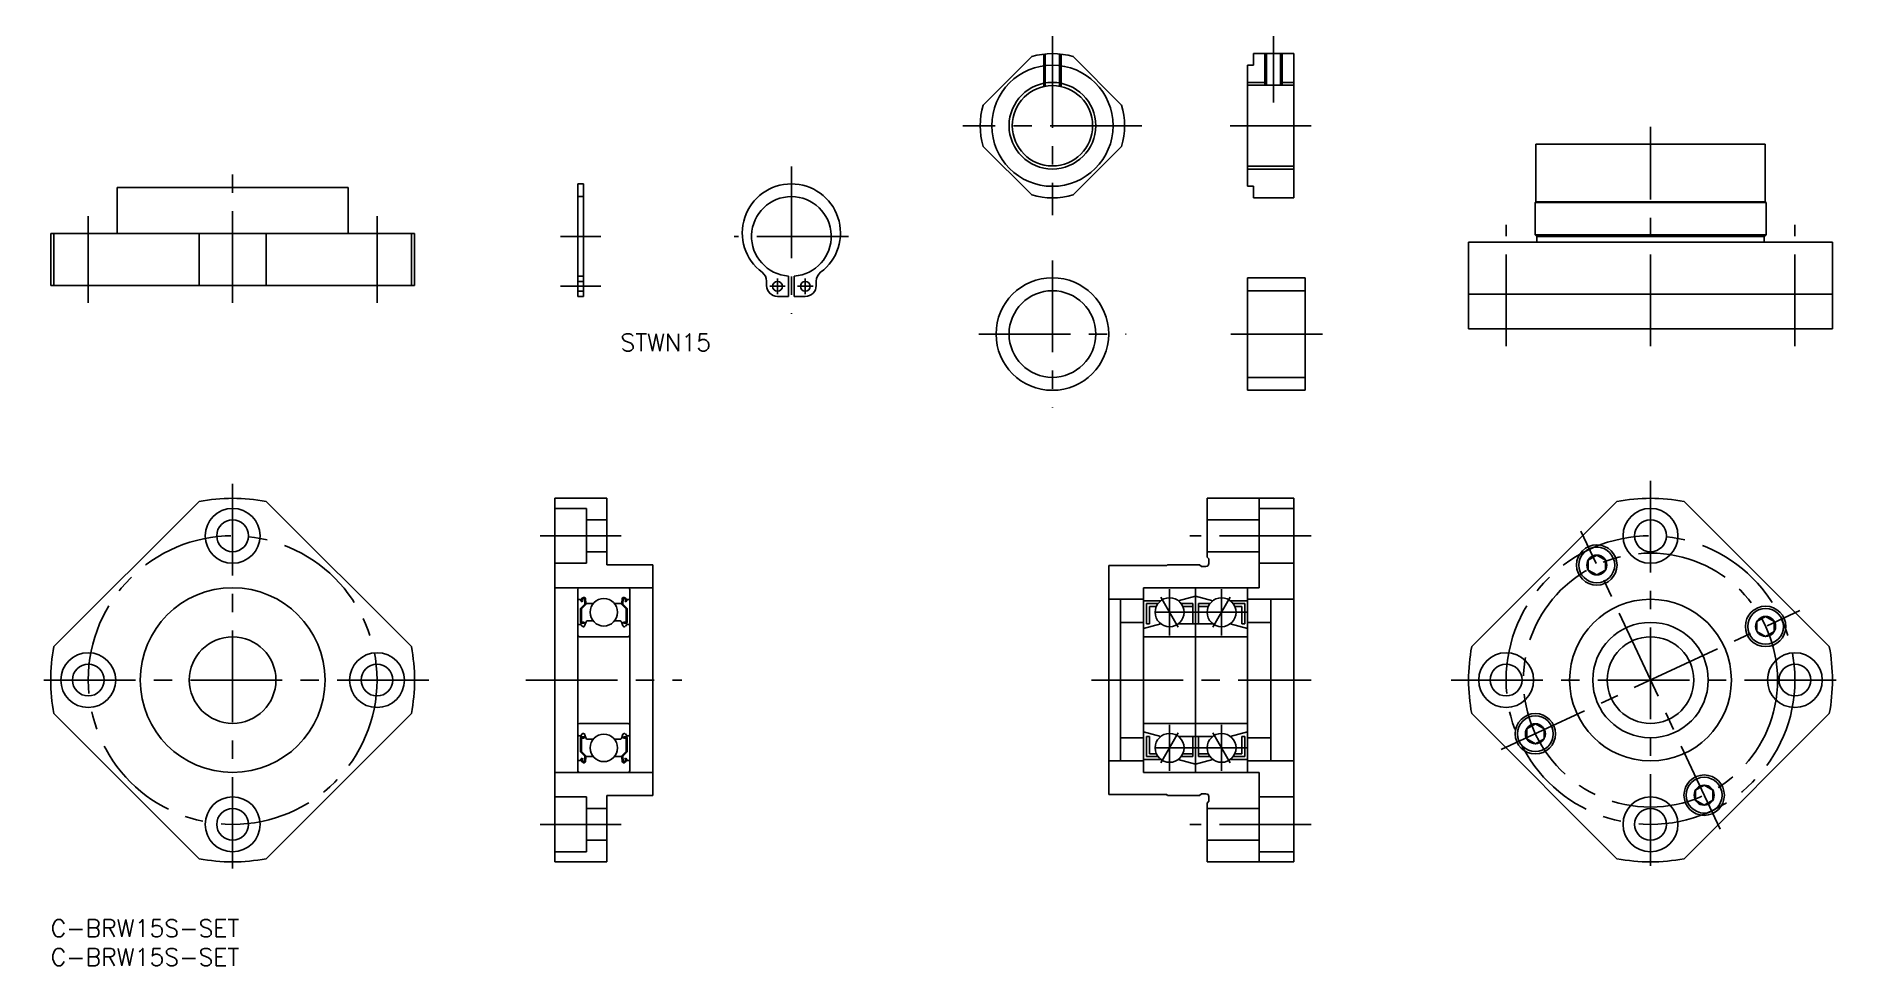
# Model space of a CAD drawing. Extents: x -2 to 312, y -8 to 153.
import ezdxf

# ---------------------------------------------------------------- set-up
doc = ezdxf.new("R2010")
doc.units = 0
doc.header["$LTSCALE"] = 0.5
doc.linetypes.add('CENTER', pattern=[50.8, 31.75, -6.35, 6.35, -6.35])
doc.linetypes.add('DASHED', pattern=[19.05, 12.7, -6.35])
for name, color, linetype in [('MSM_CENTER', 1, 'CENTER'), ('MSM_CONTINUOUS', 7, 'CONTINUOUS'), ('MSM_DASHED', 4, 'DASHED'), ('MSM_NARROW', 5, 'CONTINUOUS'), ('MSM_PART_NUMBER', 7, 'CONTINUOUS')]:
    doc.layers.add(name, color=color, linetype=linetype)
doc.styles.get("Standard").update_dxf_attribs({"font": 'txt.shx', "height": 3, "bigfont": 'bigfont.shx'})

# ---------------------------------------------------------------- blocks, each defined once
blk = doc.blocks.new('*U2')
at = {"layer": 'MSM_PART_NUMBER'}
blk.add_text('C-BRW15S-SET', height=3, dxfattribs=at).set_placement((0, -3))
blk = doc.blocks.new('*U3')
at = {"layer": 'MSM_PART_NUMBER'}
blk.add_text('C-BRW15S-SET', height=3, dxfattribs=at).set_placement((0, -8))
blk = doc.blocks.new('*U5')
at = {"layer": 'MSM_PART_NUMBER'}
blk.add_text('STWN15', height=3, dxfattribs=at).set_placement((98.65, 98.51))

msp = doc.modelspace()

# ---------------------------------------------------------------- linework, layer by layer
at = {"layer": 'MSM_CENTER'}
for p, q in [((173.45, 153.06), (173.45, 122.06)), ((211.74, 153.06), (211.74, 141.56)), ((188.95, 137.56), (157.95, 137.56)), ((204.24, 137.56), (218.24, 137.56)), ((277.01, 99.38), (277.01, 137.38)), ((31.5, 106.88), (31.5, 129.88)), ((128.25, 130.48), (128.25, 104.98)), ((6.5, 106.88), (6.5, 121.88)), ((56.5, 106.88), (56.5, 121.88)), ((252.01, 99.38), (252.01, 120.38)), ((302.01, 99.38), (302.01, 120.38)), ((88.27, 118.38), (95.27, 118.38)), ((138.15, 118.38), (118.35, 118.38)), ((173.45, 114.21), (173.45, 88.71)), ((125.85, 108.38), (125.85, 111.08)), ((130.65, 108.38), (130.65, 111.08)), ((88.27, 109.73), (95.27, 109.73)), ((127.2, 109.73), (124.5, 109.73)), ((132, 109.73), (129.3, 109.73)), ((160.7, 101.46), (186.2, 101.46)), ((220.24, 101.46), (204.24, 101.46)), ((31.5, 75.5), (31.5, 7.5)), ((277.01, 76), (277.01, 7)), ((84.77, 66.5), (98.77, 66.5)), ((218.24, 66.5), (197.24, 66.5)), ((289.05, 15.67), (264.96, 67.33)), ((193.74, 57.25), (193.74, 49.25)), ((202.74, 57.25), (202.74, 49.25)), ((195.24, 50.65), (192.24, 55.85)), ((201.24, 50.65), (204.24, 55.85)), ((251.18, 29.46), (302.84, 53.54)), ((207.24, 53.25), (189.24, 53.25)), ((65.5, 41.5), (-2.5, 41.5)), ((82.27, 41.5), (109.27, 41.5)), ((180.24, 41.5), (218.24, 41.5)), ((242.51, 41.5), (311.51, 41.5)), ((195.24, 32.35), (192.24, 27.15)), ((193.74, 25.75), (193.74, 33.75)), ((201.24, 32.35), (204.24, 27.15)), ((202.74, 25.75), (202.74, 33.75)), ((207.24, 29.75), (189.24, 29.75)), ((84.77, 16.5), (98.77, 16.5)), ((218.24, 16.5), (197.24, 16.5))]:
    msp.add_line(p, q, dxfattribs=at)
for centre, radius in [((31.5, 41.5), 25), ((277.01, 41.5), 25), ((277.01, 41.5), 22)]:
    msp.add_circle(centre, radius, dxfattribs=at)
at = {"layer": 'MSM_CONTINUOUS'}
for p, q in [((169.87, 149.54), (161.47, 141.14)), ((185.42, 141.14), (177.03, 149.54)), ((208.24, 148.06), (207.24, 148.06)), ((207.24, 148.06), (207.24, 127.06)), ((208.24, 150.06), (215.24, 150.06)), ((208.24, 150.06), (208.24, 148.06)), ((210.51, 150.06), (210.51, 144.56)), ((212.97, 150.06), (212.97, 144.56)), ((215.24, 150.06), (215.24, 125.06)), ((207.24, 144.56), (215.24, 144.56)), ((161.47, 133.98), (169.87, 125.59)), ((177.03, 125.59), (185.42, 133.98)), ((257.16, 134.38), (257.16, 124.38)), ((296.86, 134.38), (257.16, 134.38)), ((296.86, 134.38), (296.86, 124.38)), ((181.22, 129.79), (181.22, 129.79)), ((207.24, 130.56), (215.24, 130.56)), ((11.5, 118.88), (11.5, 126.88)), ((51.5, 126.88), (11.5, 126.88)), ((51.5, 118.88), (51.5, 126.88)), ((91.27, 127.48), (91.27, 107.98)), ((91.27, 127.48), (92.27, 127.48)), ((92.27, 127.48), (92.27, 107.98)), ((179.13, 127.69), (179.13, 127.69)), ((207.24, 127.06), (208.24, 127.06)), ((208.24, 127.06), (208.24, 125.06)), ((215.24, 125.06), (208.24, 125.06)), ((257.01, 124.23), (257.16, 124.38)), ((257.01, 124.23), (257.01, 118.68)), ((297.01, 124.23), (257.01, 124.23)), ((296.86, 124.38), (257.16, 124.38)), ((297.01, 124.23), (296.86, 124.38)), ((297.01, 124.23), (297.01, 118.68)), ((0, 109.88), (0, 118.88)), ((63, 118.88), (0, 118.88)), ((0.54, 109.88), (0.54, 118.88)), ((25.69, 109.88), (25.69, 118.88)), ((37.31, 109.88), (37.31, 118.88)), ((62.46, 109.88), (62.46, 118.88)), ((63, 109.88), (63, 118.88)), ((245.51, 117.38), (245.51, 102.38)), ((308.51, 117.38), (245.51, 117.38)), ((297.01, 118.68), (257.01, 118.68)), ((257.01, 118.68), (257.31, 118.38)), ((257.31, 118.38), (257.31, 117.38)), ((296.71, 118.38), (257.31, 118.38)), ((297.01, 118.68), (296.71, 118.38)), ((296.71, 118.38), (296.71, 117.38)), ((308.51, 117.38), (308.51, 102.38)), ((123.95, 110.63), (123.95, 109.88)), ((127.75, 111.5), (127.75, 107.98)), ((128.75, 111.5), (128.75, 107.98)), ((132.55, 110.63), (132.55, 109.88)), ((207.24, 91.71), (207.24, 111.21)), ((217.24, 111.21), (207.24, 111.21)), ((217.24, 111.21), (217.24, 91.71)), ((63, 109.88), (0, 109.88)), ((91.27, 107.98), (92.27, 107.98)), ((127.75, 107.98), (125.85, 107.98)), ((130.65, 107.98), (128.75, 107.98)), ((217.24, 108.96), (207.24, 108.96)), ((308.51, 108.38), (245.51, 108.38)), ((308.51, 102.38), (245.51, 102.38)), ((217.24, 93.96), (207.24, 93.96)), ((217.24, 91.71), (207.24, 91.71)), ((0.54, 47.31), (25.69, 72.46)), ((37.31, 72.46), (62.46, 47.31)), ((87.27, 10), (87.27, 73)), ((87.27, 73), (96.27, 73)), ((96.27, 61.5), (96.27, 73)), ((200.24, 73), (200.24, 62.8)), ((215.24, 73), (200.24, 73)), ((209.24, 57.5), (209.24, 73)), ((215.24, 73), (215.24, 10)), ((271.2, 72.46), (246.05, 47.31)), ((307.97, 47.31), (282.82, 72.46)), ((87.27, 71.25), (92.77, 71.25)), ((92.77, 71.25), (92.77, 61.75)), ((92.77, 69.25), (96.27, 69.25)), ((200.24, 69.25), (209.24, 69.25)), ((209.24, 71.25), (215.24, 71.25)), ((92.77, 63.75), (96.27, 63.75)), ((200.24, 63.75), (209.24, 63.75)), ((267.71, 63.17), (266.21, 62.3)), ((269.21, 62.3), (267.71, 63.17)), ((87.27, 61.75), (92.77, 61.75)), ((104.27, 61.5), (96.27, 61.5)), ((104.27, 21.5), (104.27, 61.5)), ((193.24, 61.35), (183.24, 61.35)), ((183.24, 21.65), (183.24, 61.35)), ((193.39, 61.5), (193.24, 61.35)), ((198.94, 61.5), (193.39, 61.5)), ((198.94, 61.5), (199.24, 61.2)), ((200.04, 61.2), (199.24, 61.2)), ((200.24, 62.8), (200.54, 62.5)), ((200.54, 62.5), (200.54, 61.7)), ((209.24, 61.75), (215.24, 61.75)), ((266.21, 62.3), (266.21, 60.57)), ((266.21, 60.57), (267.71, 59.71)), ((267.71, 59.71), (269.21, 60.57)), ((269.21, 60.57), (269.21, 62.3)), ((87.27, 57.5), (104.27, 57.5)), ((91.27, 57.2), (91.27, 25.8)), ((100.27, 57.2), (100.27, 25.8)), ((189.24, 57.5), (209.24, 57.5)), ((189.24, 57.5), (189.24, 25.5)), ((198.24, 57.5), (198.24, 25.5)), ((207.24, 25.5), (207.24, 57.5)), ((91.37, 55.45), (91.83, 55.45)), ((92.46, 54.68), (91.71, 53.93)), ((91.71, 53.93), (91.71, 51.55)), ((91.83, 55.45), (92.08, 55.75)), ((92.01, 55.04), (91.86, 55.17)), ((92.66, 54.6), (91.91, 53.85)), ((91.91, 53.85), (91.91, 51.55)), ((91.99, 55.32), (92.24, 55.62)), ((92.14, 55.19), (91.99, 55.32)), ((92.01, 55.04), (92.14, 55.19)), ((92.41, 55.56), (92.46, 54.68)), ((92.61, 55.58), (92.68, 54.84)), ((92.66, 55.07), (92.66, 54.6)), ((92.77, 54.75), (93.92, 54.75)), ((98.77, 54.75), (97.62, 54.75)), ((98.93, 55.58), (98.87, 54.84)), ((98.89, 55.07), (98.89, 54.6)), ((98.89, 54.6), (99.64, 53.85)), ((99.13, 55.56), (99.09, 54.68)), ((99.09, 54.68), (99.84, 53.93)), ((99.56, 55.32), (99.31, 55.62)), ((99.41, 55.19), (99.56, 55.32)), ((99.53, 55.04), (99.41, 55.19)), ((99.71, 55.45), (99.46, 55.75)), ((99.53, 55.04), (99.69, 55.17)), ((99.64, 53.85), (99.64, 51.55)), ((100.17, 55.45), (99.71, 55.45)), ((99.84, 53.93), (99.84, 51.55)), ((183.24, 55.5), (189.24, 55.5)), ((185.24, 55.5), (185.24, 27.5)), ((192.24, 55.25), (189.24, 55.25)), ((189.74, 54.75), (189.74, 51.25)), ((191.74, 54.75), (189.74, 54.75)), ((190.24, 54.25), (190.24, 51.25)), ((191.45, 54.25), (190.24, 54.25)), ((195.24, 55.25), (198.24, 56.05)), ((197.74, 54.75), (195.74, 54.75)), ((197.74, 54.25), (196.03, 54.25)), ((197.74, 54.75), (197.74, 51.25)), ((201.24, 55.25), (198.24, 56.05)), ((198.74, 54.75), (198.74, 51.25)), ((200.74, 54.75), (198.74, 54.75)), ((200.45, 54.25), (198.74, 54.25)), ((207.24, 55.25), (204.24, 55.25)), ((206.74, 54.75), (204.74, 54.75)), ((206.24, 54.25), (205.03, 54.25)), ((206.24, 54.25), (206.24, 51.25)), ((206.74, 54.75), (206.74, 51.25)), ((207.24, 55.5), (215.24, 55.5)), ((211.24, 27.5), (211.24, 55.5)), ((91.47, 51.15), (91.77, 51.15)), ((91.77, 51.15), (92.05, 50.82)), ((92.36, 51.55), (91.91, 51.55)), ((91.91, 51.35), (92.36, 51.35)), ((92.2, 50.75), (92.27, 50.75)), ((92.36, 51.35), (92.36, 51.55)), ((92.45, 50.88), (92.72, 51.62)), ((92.91, 51.75), (93.92, 51.75)), ((98.63, 51.75), (97.62, 51.75)), ((99.09, 50.88), (98.82, 51.62)), ((99.19, 51.55), (99.64, 51.55)), ((99.19, 51.35), (99.19, 51.55)), ((99.64, 51.35), (99.19, 51.35)), ((99.34, 50.75), (99.28, 50.75)), ((99.77, 51.15), (99.5, 50.82)), ((100.07, 51.15), (99.77, 51.15)), ((189.24, 51.5), (185.24, 51.5)), ((192.24, 51.25), (189.24, 50.45)), ((190.24, 51.25), (189.74, 51.25)), ((201.24, 51.25), (195.24, 51.25)), ((204.24, 51.25), (207.24, 50.45)), ((206.74, 51.25), (206.24, 51.25)), ((211.24, 51.5), (207.24, 51.5)), ((296.94, 52.53), (295.44, 51.66)), ((295.44, 51.66), (295.44, 49.93)), ((298.44, 51.66), (296.94, 52.53)), ((298.44, 49.93), (298.44, 51.66)), ((91.57, 49), (99.97, 49)), ((189.24, 49), (207.24, 49)), ((295.44, 49.93), (296.94, 49.07)), ((296.94, 49.07), (298.44, 49.93)), ((0.54, 35.69), (25.69, 10.54)), ((37.31, 10.54), (62.46, 35.69)), ((246.05, 35.69), (271.2, 10.54)), ((282.82, 10.54), (307.97, 35.69)), ((91.47, 31.85), (91.77, 31.85)), ((91.57, 34), (99.97, 34)), ((91.71, 29.07), (91.71, 31.45)), ((91.77, 31.85), (92.05, 32.18)), ((91.91, 31.65), (92.36, 31.65)), ((92.36, 31.45), (91.91, 31.45)), ((91.91, 29.15), (91.91, 31.45)), ((92.2, 32.25), (92.27, 32.25)), ((92.36, 31.65), (92.36, 31.45)), ((92.45, 32.12), (92.72, 31.38)), ((99.09, 32.12), (98.82, 31.38)), ((99.64, 31.65), (99.19, 31.65)), ((99.19, 31.65), (99.19, 31.45)), ((99.19, 31.45), (99.64, 31.45)), ((99.34, 32.25), (99.28, 32.25)), ((99.77, 31.85), (99.5, 32.18)), ((99.64, 29.15), (99.64, 31.45)), ((100.07, 31.85), (99.77, 31.85)), ((99.84, 29.07), (99.84, 31.45)), ((189.24, 31.5), (185.24, 31.5)), ((189.24, 34), (207.24, 34)), ((192.24, 31.75), (189.24, 32.55)), ((189.74, 28.25), (189.74, 31.75)), ((190.24, 31.75), (189.74, 31.75)), ((190.24, 28.75), (190.24, 31.75)), ((201.24, 31.75), (195.24, 31.75)), ((197.74, 28.25), (197.74, 31.75)), ((198.74, 28.25), (198.74, 31.75)), ((204.24, 31.75), (207.24, 32.55)), ((206.24, 28.75), (206.24, 31.75)), ((206.74, 31.75), (206.24, 31.75)), ((206.74, 28.25), (206.74, 31.75)), ((211.24, 31.5), (207.24, 31.5)), ((257.07, 33.93), (255.57, 33.07)), ((255.57, 33.07), (255.57, 31.34)), ((258.57, 33.07), (257.07, 33.93)), ((258.57, 31.34), (258.57, 33.07)), ((92.46, 28.32), (91.71, 29.07)), ((92.66, 28.4), (91.91, 29.15)), ((92.41, 27.44), (92.46, 28.32)), ((92.66, 27.93), (92.66, 28.4)), ((92.91, 31.25), (93.92, 31.25)), ((98.63, 31.25), (97.62, 31.25)), ((98.89, 28.4), (99.64, 29.15)), ((98.89, 27.93), (98.89, 28.4)), ((99.09, 28.32), (99.84, 29.07)), ((99.13, 27.44), (99.09, 28.32)), ((191.45, 28.75), (190.24, 28.75)), ((197.74, 28.75), (196.03, 28.75)), ((200.45, 28.75), (198.74, 28.75)), ((206.24, 28.75), (205.03, 28.75)), ((255.57, 31.34), (257.07, 30.47)), ((257.07, 30.47), (258.57, 31.34)), ((87.27, 25.5), (104.27, 25.5)), ((91.37, 27.55), (91.83, 27.55)), ((91.83, 27.55), (92.08, 27.25)), ((92.01, 27.96), (91.86, 27.83)), ((92.14, 27.81), (91.99, 27.68)), ((91.99, 27.68), (92.24, 27.38)), ((92.01, 27.96), (92.14, 27.81)), ((92.61, 27.42), (92.68, 28.16)), ((92.77, 28.25), (93.92, 28.25)), ((98.77, 28.25), (97.62, 28.25)), ((98.93, 27.42), (98.87, 28.16)), ((99.56, 27.68), (99.31, 27.38)), ((99.53, 27.96), (99.41, 27.81)), ((99.41, 27.81), (99.56, 27.68)), ((99.71, 27.55), (99.46, 27.25)), ((99.53, 27.96), (99.69, 27.83)), ((100.17, 27.55), (99.71, 27.55)), ((183.24, 27.5), (189.24, 27.5)), ((192.24, 27.75), (189.24, 27.75)), ((189.24, 25.5), (209.24, 25.5)), ((191.74, 28.25), (189.74, 28.25)), ((195.24, 27.75), (198.24, 26.95)), ((197.74, 28.25), (195.74, 28.25)), ((201.24, 27.75), (198.24, 26.95)), ((200.74, 28.25), (198.74, 28.25)), ((207.24, 27.75), (204.24, 27.75)), ((206.74, 28.25), (204.74, 28.25)), ((207.24, 27.5), (215.24, 27.5)), ((209.24, 10), (209.24, 25.5)), ((286.3, 23.29), (284.8, 22.43)), ((284.8, 22.43), (284.8, 20.7)), ((287.8, 22.43), (286.3, 23.29)), ((287.8, 20.7), (287.8, 22.43)), ((87.27, 21.25), (92.77, 21.25)), ((92.77, 11.75), (92.77, 21.25)), ((92.77, 19.25), (96.27, 19.25)), ((96.27, 10), (96.27, 21.5)), ((104.27, 21.5), (96.27, 21.5)), ((193.24, 21.65), (183.24, 21.65)), ((193.39, 21.5), (193.24, 21.65)), ((198.94, 21.5), (193.39, 21.5)), ((198.94, 21.5), (199.24, 21.8)), ((200.04, 21.8), (199.24, 21.8)), ((200.24, 20.2), (200.54, 20.5)), ((200.24, 10), (200.24, 20.2)), ((200.24, 19.25), (209.24, 19.25)), ((200.54, 20.5), (200.54, 21.3)), ((209.24, 21.25), (215.24, 21.25)), ((284.8, 20.7), (286.3, 19.83)), ((286.3, 19.83), (287.8, 20.7)), ((92.77, 13.75), (96.27, 13.75)), ((200.24, 13.75), (209.24, 13.75)), ((87.27, 11.75), (92.77, 11.75)), ((87.27, 10), (96.27, 10)), ((215.24, 10), (200.24, 10)), ((209.24, 11.75), (215.24, 11.75))]:
    msp.add_line(p, q, dxfattribs=at)
for centre, radius in [((173.45, 137.56), 10.5), ((173.45, 137.56), 6.96), ((125.85, 109.73), 0.85), ((130.65, 109.73), 0.85), ((173.45, 101.46), 9.75), ((173.45, 101.46), 7.5), ((31.5, 66.5), 4.75), ((31.5, 66.5), 2.75), ((277.01, 66.5), 4.75), ((277.01, 66.5), 2.75), ((267.71, 61.44), 3.5), ((267.71, 61.44), 3.1), ((267.71, 61.44), 1.73), ((31.5, 41.5), 16), ((95.77, 53.25), 2.38), ((193.74, 53.25), 2.5), ((202.74, 53.25), 2.5), ((277.01, 41.5), 14), ((296.94, 50.8), 3.5), ((296.94, 50.8), 3.1), ((277.01, 41.5), 10), ((296.94, 50.8), 1.73), ((31.5, 41.5), 7.5), ((277.01, 41.5), 7.5), ((6.5, 41.5), 4.75), ((6.5, 41.5), 2.75), ((56.5, 41.5), 4.75), ((56.5, 41.5), 2.75), ((252.01, 41.5), 4.75), ((252.01, 41.5), 2.75), ((302.01, 41.5), 4.75), ((302.01, 41.5), 2.75), ((257.07, 32.2), 3.5), ((257.07, 32.2), 3.1), ((95.77, 29.75), 2.38), ((193.74, 29.75), 2.5), ((202.74, 29.75), 2.5), ((257.07, 32.2), 1.73), ((286.3, 21.56), 3.5), ((286.3, 21.56), 3.1), ((286.3, 21.56), 1.73), ((31.5, 16.5), 4.75), ((31.5, 16.5), 2.75), ((277.01, 16.5), 4.75), ((277.01, 16.5), 2.75)]:
    msp.add_circle(centre, radius, dxfattribs=at)
for centre, radius, start, end in [((173.45, 137.56), 12.5, 73.3576, 106.6424), ((173.45, 137.56), 12.5, 163.3576, 196.6424), ((173.45, 137.56), 12.5, 343.3576, 16.6424), ((128.25, 118.98), 8.5, 306.5949, 233.4051), ((128.25, 118.38), 6.9, 274.1555, 265.8445), ((173.45, 137.56), 12.5, 253.3576, 286.6424), ((122.05, 110.63), 1.9, 360, 53.4051), ((134.45, 110.63), 1.9, 126.5949, 180), ((125.85, 109.88), 1.9, 180, 270), ((130.65, 109.88), 1.9, 270, 0), ((31.5, 41.5), 31.5, 79.3713, 100.6287), ((277.01, 41.5), 31.5, 79.3713, 100.6287), ((200.04, 61.7), 0.5, 270, 0), ((91.57, 57.2), 0.3, 90, 180), ((99.97, 57.2), 0.3, 0, 90), ((91.37, 55.55), 0.1, 180, 270), ((91.99, 55.32), 0.2, 140.0002, 230.0848), ((92.31, 55.55), 0.3, 4.9968, 140.0002), ((92.31, 55.56), 0.1, 2.8198, 140.0033), ((92.77, 54.85), 0.1, 184.9968, 269.9995), ((98.77, 54.85), 0.1, 270.0005, 355.0032), ((99.23, 55.55), 0.3, 39.9998, 175.0032), ((99.23, 55.56), 0.1, 39.9967, 177.1802), ((99.56, 55.32), 0.2, 309.9152, 39.9998), ((100.17, 55.55), 0.1, 270, 0), ((91.47, 50.95), 0.2, 90, 180), ((91.91, 51.55), 0.2, 180, 270), ((92.2, 50.95), 0.2, 219.9962, 270), ((92.27, 50.95), 0.2, 270, 339.9919), ((92.91, 51.55), 0.2, 90, 159.9919), ((98.63, 51.55), 0.2, 20.0081, 90), ((99.28, 50.95), 0.2, 200.0081, 270), ((99.34, 50.95), 0.2, 270, 320.0038), ((99.64, 51.55), 0.2, 270, 0), ((100.07, 50.95), 0.2, 0, 90), ((31.5, 41.5), 31.5, 169.3713, 190.6287), ((31.5, 41.5), 31.5, 349.3713, 10.6287), ((91.57, 49.3), 0.3, 180, 270), ((99.97, 49.3), 0.3, 270, 0), ((277.01, 41.5), 31.5, 169.3713, 190.6287), ((277.01, 41.5), 31.5, 349.3713, 10.6287), ((91.57, 33.7), 0.3, 90, 180), ((91.47, 32.05), 0.2, 180, 270), ((91.91, 31.45), 0.2, 90, 180), ((92.2, 32.05), 0.2, 90, 140.0038), ((92.27, 32.05), 0.2, 20.0081, 90), ((99.28, 32.05), 0.2, 90, 159.9919), ((99.34, 32.05), 0.2, 39.9962, 90), ((99.64, 31.45), 0.2, 0, 90), ((99.97, 33.7), 0.3, 0, 90), ((100.07, 32.05), 0.2, 270, 0), ((92.91, 31.45), 0.2, 200.0081, 270), ((98.63, 31.45), 0.2, 270, 339.9919), ((91.37, 27.45), 0.1, 90, 180), ((91.57, 25.8), 0.3, 180, 270), ((91.99, 27.68), 0.2, 129.9152, 219.9998), ((92.31, 27.45), 0.3, 219.9998, 355.0032), ((92.31, 27.44), 0.1, 219.9967, 357.1802), ((92.77, 28.15), 0.1, 90.0005, 175.0032), ((98.77, 28.15), 0.1, 4.9968, 89.9995), ((99.23, 27.45), 0.3, 184.9968, 320.0002), ((99.23, 27.44), 0.1, 182.8198, 320.0033), ((99.56, 27.68), 0.2, 320.0002, 50.0848), ((99.97, 25.8), 0.3, 270, 0), ((100.17, 27.45), 0.1, 0, 90), ((200.04, 21.3), 0.5, 0, 90), ((31.5, 41.5), 31.5, 259.3713, 280.6287), ((277.01, 41.5), 31.5, 259.3713, 280.6287)]:
    msp.add_arc(centre, radius, start, end, dxfattribs=at)
at = {"layer": 'MSM_DASHED'}
for p, q in [((171.95, 149.97), (171.95, 144.36)), ((172.22, 150), (172.22, 144.41)), ((174.68, 150), (174.68, 144.41)), ((174.95, 149.97), (174.95, 144.36)), ((91.27, 125.28), (92.27, 125.28)), ((91.27, 111.48), (92.27, 111.48)), ((92.27, 110.58), (91.27, 110.58)), ((92.27, 108.88), (91.27, 108.88))]:
    msp.add_line(p, q, dxfattribs=at)
at = {"layer": 'MSM_NARROW'}
for p, q in [((210.24, 150.06), (210.24, 144.56)), ((213.24, 150.06), (213.24, 144.56)), ((207.24, 145.06), (210.24, 145.06)), ((213.24, 145.06), (215.24, 145.06)), ((207.24, 130.06), (215.24, 130.06))]:
    msp.add_line(p, q, dxfattribs=at)
msp.add_circle((173.45, 137.56), 7.5, dxfattribs=at)

# ---------------------------------------------------------------- block references
at = {"layer": 'MSM_CONTINUOUS'}
for name in ['*U5', '*U2', '*U3']:
    msp.add_blockref(name, (0, 0), dxfattribs=at)

doc.saveas('drawing.dxf')
